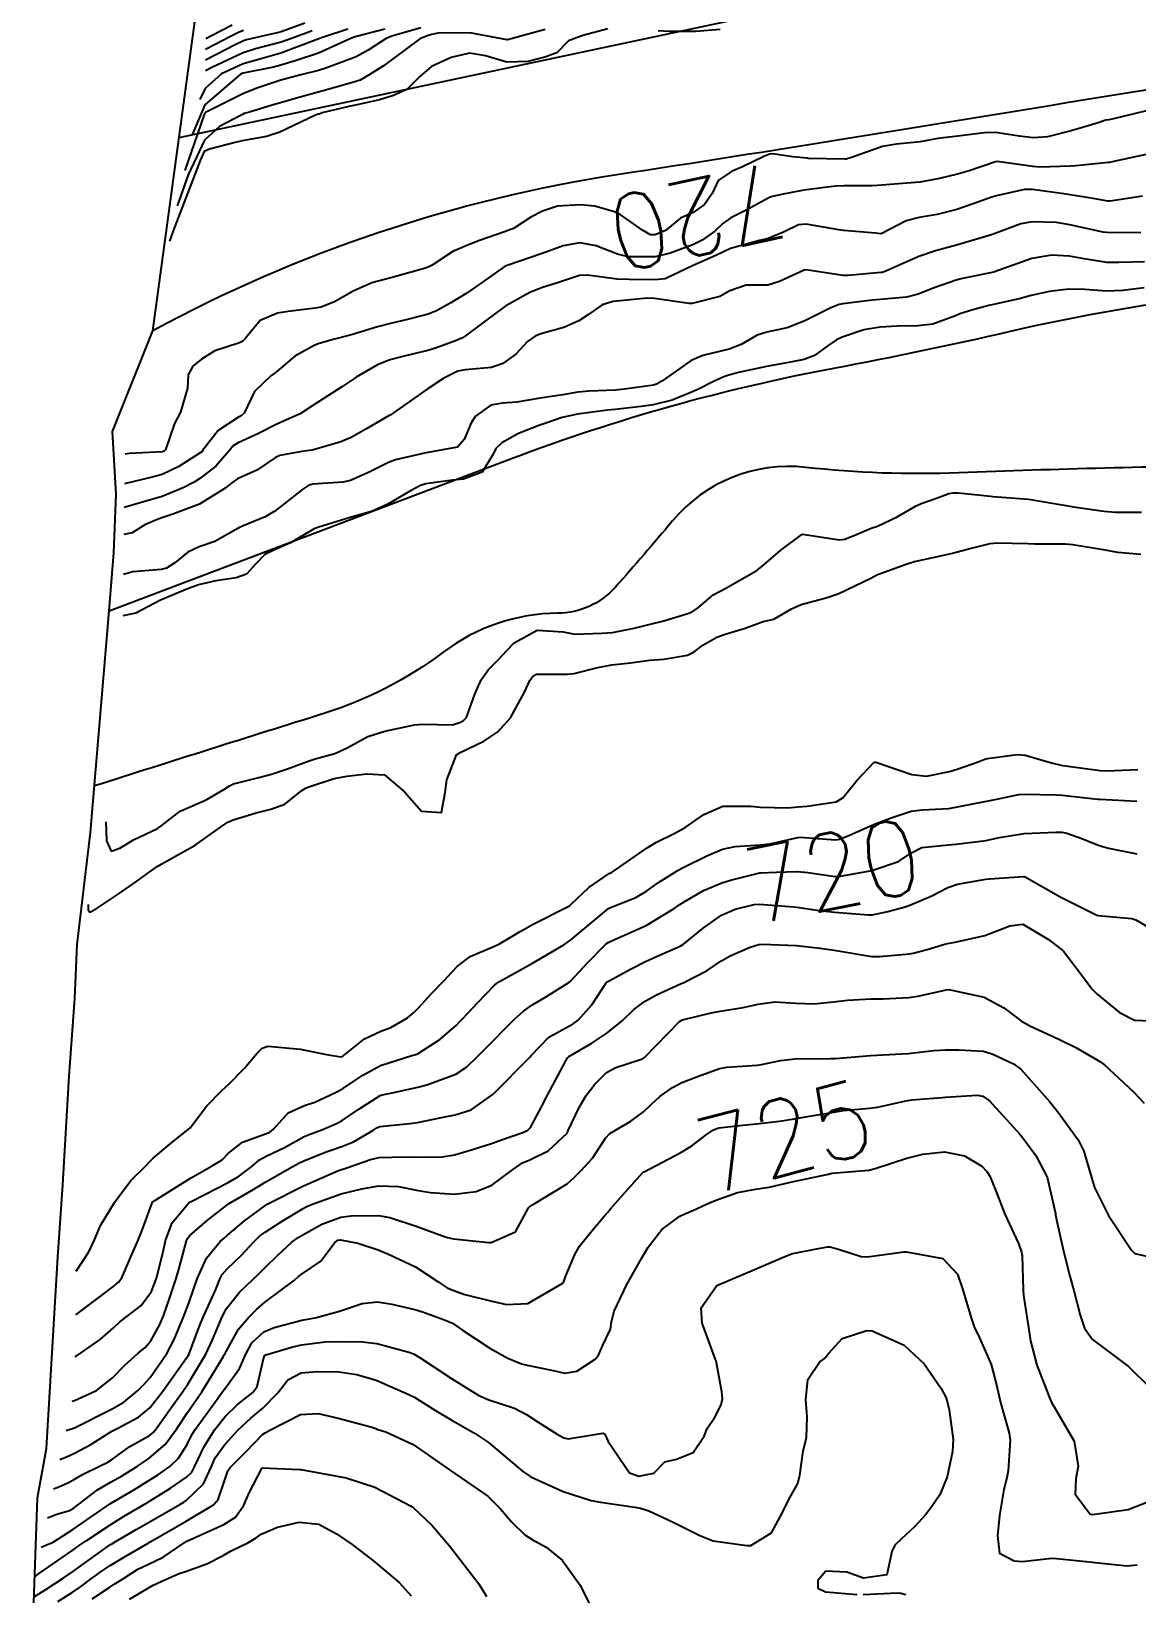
# Model space of a CAD drawing. Header units: metres. Extents: x 318500 to 325275, y 7408834 to 7428799.
# Drawn here: x 319957.4 to 320016.1, y 7412889 to 7412971.9 of the extents above; entities that cross this region are included whole.
import ezdxf
from ezdxf.enums import TextEntityAlignment as Align

# ---------------------------------------------------------------- set-up
doc = ezdxf.new("R2010")
doc.units = ezdxf.units.M
doc.header["$MEASUREMENT"] = 0
for name, color, linetype in [('Area', 45, 'Continuous'), ('Cotas', 45, 'Continuous'), ('Curvas de Nivel 1m', 11, 'Continuous'), ('Curvas de Nivel 5m', 15, 'Continuous'), ('Hidrografia', 140, 'Continuous'), ('Vias Secundárias', 230, 'Continuous')]:
    doc.layers.add(name, color=color, linetype=linetype)
doc.styles.add('Style-STANDARD', font='STANDARD.shx')

msp = doc.modelspace()

# ---------------------------------------------------------------- linework, layer by layer
at = {"layer": 'Area'}
msp.add_lwpolyline([(319957.38, 7412884.44), (319957.703, 7412894.05), (319958.183, 7412896.671), (319958.788, 7412906.848), (319959.049, 7412910.664), (319959.399, 7412916.442), (319959.696, 7412920.567), (319959.81, 7412923.437), (319960.53, 7412929.392), (319961.513, 7412941.153), (319961.757, 7412944.235), (319961.895, 7412947.357), (319961.693, 7412950.686), (319963.842, 7412956.038), (319968.152, 7412987.823)], dxfattribs=at)
at = {"layer": 'Curvas de Nivel 1m', "flags": 128}
for points, elevation in [([(319971.908, 7412972.375), (319970.654, 7412971.916), (319970.438, 7412971.858), (319969.5, 7412971.652), (319968.814, 7412971.493), (319968.648, 7412971.438), (319968.211, 7412971.232), (319966.64, 7412970.41)], 728), ([(319987.996, 7412972.077), (319986.663, 7412971.718), (319985.917, 7412971.431), (319985.289, 7412970.802), (319984.647, 7412970.563), (319983.774, 7412970.332), (319982.642, 7412970.305), (319981.501, 7412970.637), (319980.649, 7412970.786), (319979.673, 7412970.543), (319978.635, 7412970.076), (319978.01, 7412969.539), (319977.326, 7412968.843), (319976.615, 7412968.538), (319975.879, 7412968.299), (319974.607, 7412968.019), (319974.24, 7412967.951), (319972.833, 7412967.607), (319972.661, 7412967.547), (319972.599, 7412967.533), (319972.482, 7412967.495), (319970.584, 7412966.593), (319969.868, 7412966.36), (319968.577, 7412966.124), (319968.204, 7412966.037), (319966.837, 7412965.686), (319966.569, 7412965.551), (319966.359, 7412965.085), (319964.921, 7412961.349), (319964.72, 7412960.79)], 722), ([(319984.666, 7412972.03), (319982.674, 7412971.494), (319982.645, 7412971.496), (319980.664, 7412971.856), (319978.975, 7412971.845), (319978.654, 7412971.778), (319978.465, 7412971.721), (319978.019, 7412971.539), (319976.64, 7412970.512), (319976.094, 7412970.107), (319975.24, 7412969.574), (319974.853, 7412969.352), (319974.625, 7412969.27), (319973.318, 7412968.901), (319972.616, 7412968.71), (319971.34, 7412968.358), (319970.608, 7412968.147), (319970.219, 7412968.031), (319968.966, 7412967.656), (319968.689, 7412967.568), (319968.598, 7412967.526), (319967.374, 7412966.893), (319966.577, 7412966.168), (319965.706, 7412964.313), (319965.12, 7412962.67)], 723), ([(319978.071, 7412972.127), (319976.652, 7412971.714), (319976.53, 7412971.683), (319976.219, 7412971.564), (319975.279, 7412970.938), (319974.64, 7412970.594), (319973.016, 7412969.986), (319972.633, 7412969.862), (319971.693, 7412969.624), (319970.626, 7412969.341), (319969.354, 7412968.917), (319968.614, 7412968.624), (319966.731, 7412967.688), (319966.644, 7412967.645), (319966.599, 7412967.602), (319966.543, 7412967.473), (319965.53, 7412964.55)], 724), ([(319974.194, 7412972.05), (319972.843, 7412971.607), (319972.649, 7412971.537), (319972.519, 7412971.482), (319970.641, 7412970.774), (319969.761, 7412970.526), (319968.636, 7412970.211), (319967.478, 7412969.677), (319966.618, 7412968.906), (319966.34, 7412968.32)], 726), ([(319972.295, 7412971.976), (319971.393, 7412971.629), (319970.647, 7412971.374), (319969.282, 7412971.015), (319968.641, 7412970.805), (319966.964, 7412970.016), (319966.63, 7412969.84)], 727), ([(319968.655, 7412971.989), (319968.415, 7412971.902), (319967.962, 7412971.67), (319966.64, 7412970.98)], 729), ([(319993.962, 7412972.032), (319992.666, 7412971.938), (319991.241, 7412971.937), (319990.666, 7412971.975)], 722), ([(320016.611, 7412967.725), (320014.851, 7412967.293), (320014.603, 7412967.245), (320014.44, 7412967.215), (320013.982, 7412967.059), (320012.596, 7412966.664), (320011.343, 7412966.342), (320010.592, 7412966.276), (320009.863, 7412966.381), (320008.594, 7412966.571), (320008.005, 7412966.55), (320006.592, 7412966.379), (320005.518, 7412966.243), (320004.589, 7412966.066), (320003.329, 7412965.94), (320002.586, 7412965.825), (320000.936, 7412965.235), (320000.66, 7412965.158), (320000.579, 7412965.153), (319998.643, 7412965.195), (319998.579, 7412965.198), (319997.816, 7412965.271), (319996.736, 7412965.442), (319996.581, 7412965.417), (319996.292, 7412965.294), (319995.142, 7412964.741), (319994.568, 7412964.49), (319993.865, 7412964.023), (319993.532, 7412963.33), (319993.127, 7412962.748), (319992.535, 7412962.326), (319991.866, 7412962.014), (319991.07, 7412961.362), (319990.518, 7412961.126), (319990.272, 7412961.129), (319989.842, 7412961.38), (319988.533, 7412962.296), (319987.303, 7412962.648), (319986.54, 7412962.73), (319985.322, 7412962.655), (319984.534, 7412962.391), (319983.91, 7412962.079), (319982.994, 7412961.473), (319982.518, 7412961.284), (319981.178, 7412960.828), (319980.506, 7412960.557), (319979.766, 7412960.246), (319978.67, 7412959.527), (319978.489, 7412959.427), (319978.321, 7412959.366), (319976.483, 7412958.849), (319975.468, 7412958.582), (319974.476, 7412958.135), (319973.525, 7412957.594), (319972.778, 7412957.293), (319972.464, 7412957.232), (319971.027, 7412957.066), (319970.46, 7412956.964), (319969.528, 7412956.575), (319968.772, 7412955.657), (319968.614, 7412955.482), (319968.436, 7412955.401), (319967.135, 7412954.974), (319966.423, 7412954.529), (319965.955, 7412954.159), (319965.708, 7412953.701), (319965.686, 7412952.984), (319965.302, 7412951.706), (319964.99, 7412951.102), (319964.509, 7412949.718), (319964.439, 7412949.639), (319964.358, 7412949.614), (319962.573, 7412949.522), (319962.36, 7412949.49)], 721), ([(320016.388, 7412963.187), (320015.485, 7412963.036), (320014.672, 7412962.924), (320014.548, 7412962.924), (320013.775, 7412963.062), (320012.553, 7412963.262), (320012.347, 7412963.288), (320010.557, 7412963.537), (320010.118, 7412963.545), (320008.551, 7412963.183), (320008.509, 7412963.172), (320008.394, 7412963.132), (320007.044, 7412962.65), (320006.54, 7412962.485), (320005.489, 7412962.218), (320004.533, 7412962.056), (320003.841, 7412961.88), (320002.557, 7412961.209), (320002.52, 7412961.193), (320002.498, 7412961.189), (320002.218, 7412961.215), (320000.522, 7412961.361), (320000.381, 7412961.383), (319998.527, 7412961.706), (319998.128, 7412961.664), (319997.332, 7412961.278), (319996.516, 7412960.933), (319996.046, 7412960.828), (319994.511, 7412960.398), (319993.775, 7412960.06), (319992.501, 7412959.489), (319992.203, 7412959.344), (319991.05, 7412958.803), (319990.491, 7412958.749), (319989.129, 7412958.751), (319988.491, 7412958.774), (319986.922, 7412958.987), (319986.493, 7412958.964), (319985.334, 7412958.591), (319984.483, 7412958.323), (319983.863, 7412958.076), (319982.777, 7412957.475), (319982.587, 7412957.36), (319982.467, 7412957.275), (319981.439, 7412956.506), (319980.444, 7412955.76), (319980.281, 7412955.663), (319979.91, 7412955.508), (319978.84, 7412955.118), (319978.432, 7412954.991), (319977.263, 7412954.712), (319976.424, 7412954.489), (319975.759, 7412954.228), (319974.627, 7412953.578), (319974.503, 7412953.485), (319974.408, 7412953.407), (319973.869, 7412953.052), (319972.395, 7412952.104), (319971.654, 7412951.621), (319970.782, 7412951.236), (319970.381, 7412951.061), (319969.451, 7412950.572), (319968.366, 7412950.079), (319968.111, 7412949.917), (319967.894, 7412949.667), (319967.184, 7412948.841), (319966.337, 7412948.182), (319966.036, 7412947.993), (319965.487, 7412947.703), (319964.325, 7412947.231), (319963.159, 7412946.894), (319962.32, 7412946.64)], 719), ([(320016.311, 7412961.235), (320014.523, 7412961.254), (320014.298, 7412961.279), (320012.529, 7412961.67), (320011.831, 7412961.787), (320010.531, 7412961.828), (320009.93, 7412961.708), (320008.521, 7412961.188), (320008.477, 7412961.174), (320008.369, 7412961.132), (320006.514, 7412960.575), (320005.401, 7412960.282), (320004.508, 7412959.976), (320002.762, 7412959.206), (320002.573, 7412959.135), (320002.499, 7412959.124), (320000.761, 7412958.971), (320000.496, 7412958.976), (319998.639, 7412959.259), (319998.5, 7412959.274), (319998.429, 7412959.261), (319997.118, 7412958.653), (319996.488, 7412958.459), (319995.338, 7412958.456), (319994.483, 7412958.154), (319993.954, 7412957.849), (319992.472, 7412957.48), (319992.327, 7412957.487), (319990.476, 7412957.752), (319990.091, 7412957.76), (319988.473, 7412957.614), (319988.282, 7412957.592), (319987.696, 7412957.408), (319986.969, 7412956.908), (319986.457, 7412956.571), (319985.668, 7412956.216), (319984.446, 7412955.873), (319984.147, 7412955.752), (319983.736, 7412955.461), (319983.113, 7412954.786), (319982.422, 7412954.304), (319981.819, 7412954.086), (319980.417, 7412953.958), (319980.034, 7412953.887), (319979.283, 7412953.517), (319978.404, 7412952.927), (319976.442, 7412951.559), (319976.409, 7412951.541), (319976.39, 7412951.531), (319975.15, 7412950.801), (319974.372, 7412950.364), (319973.824, 7412950.132), (319972.362, 7412949.713), (319972.277, 7412949.695), (319971.742, 7412949.619), (319970.579, 7412949.414), (319970.355, 7412949.301), (319969.359, 7412948.636), (319968.338, 7412948.18), (319968.033, 7412947.966), (319967.678, 7412947.67), (319966.321, 7412946.817), (319964.894, 7412946.29), (319964.314, 7412946.095), (319964.036, 7412946), (319963.417, 7412945.729), (319962.739, 7412945.3), (319962.3, 7412945.21)], 718), ([(320016.507, 7412959.691), (320015.13, 7412959.664), (320014.506, 7412959.67), (320013.301, 7412959.861), (320012.509, 7412959.993), (320011.555, 7412960.044), (320010.508, 7412959.868), (320008.535, 7412959.164), (320008.5, 7412959.151), (320008.41, 7412959.131), (320006.831, 7412958.819), (320006.494, 7412958.729), (320005.337, 7412958.321), (320004.482, 7412957.979), (320003.853, 7412957.816), (320002.477, 7412957.698), (320002.034, 7412957.66), (320000.473, 7412957.466), (320000.283, 7412957.432), (319999.843, 7412957.246), (319998.918, 7412956.801), (319998.46, 7412956.569), (319997.529, 7412956.199), (319996.45, 7412955.963), (319995.937, 7412955.809), (319995.085, 7412955.31), (319994.437, 7412955.053), (319993.052, 7412954.716), (319992.431, 7412954.45), (319990.866, 7412953.363), (319990.589, 7412953.196), (319990.417, 7412953.146), (319988.877, 7412952.929), (319988.412, 7412952.885), (319986.996, 7412952.829), (319986.41, 7412952.767), (319985.618, 7412952.642), (319984.4, 7412952.452), (319983.174, 7412952.245), (319982.397, 7412952.189), (319981.793, 7412952.089), (319980.964, 7412951.494), (319980.734, 7412951.147), (319980.371, 7412950.257), (319980.024, 7412949.847), (319978.36, 7412949.556), (319978.34, 7412949.551), (319978.263, 7412949.531), (319976.725, 7412949.184), (319976.352, 7412949.042), (319975.368, 7412948.547), (319974.338, 7412948.087), (319973.929, 7412947.993), (319972.334, 7412947.89), (319972.114, 7412947.832), (319971.807, 7412947.618), (319970.318, 7412946.454), (319969.799, 7412946.161), (319968.59, 7412945.657), (319968.396, 7412945.572), (319968.308, 7412945.52), (319967.127, 7412944.849), (319966.293, 7412944.554), (319965.702, 7412944.285), (319965.002, 7412943.709), (319964.558, 7412943.434), (319964.275, 7412943.36), (319962.769, 7412943.239), (319962.27, 7412943.09)], 717), ([(320016.489, 7412958.32), (320015.35, 7412958.174), (320014.486, 7412958.133), (320013.331, 7412958.224), (320012.487, 7412958.244), (320011.446, 7412958.13), (320010.482, 7412957.912), (320009.849, 7412957.74), (320008.474, 7412957.425), (320008.237, 7412957.37), (320007.389, 7412957.146), (320006.695, 7412956.928), (320006.465, 7412956.833), (320005.251, 7412956.379), (320004.457, 7412956.293), (320003.371, 7412956.282), (320002.455, 7412956.233), (320001.595, 7412956.081), (320000.447, 7412955.699), (320000.138, 7412955.55), (319999.699, 7412955.247), (319998.967, 7412954.722), (319998.433, 7412954.516), (319997.498, 7412954.341), (319996.429, 7412954.146), (319994.936, 7412953.823), (319994.424, 7412953.676), (319994.154, 7412953.591), (319993.569, 7412953.329), (319992.817, 7412952.933), (319992.411, 7412952.761), (319991.412, 7412952.348), (319990.401, 7412952.096), (319989.765, 7412952.014), (319988.397, 7412951.861), (319987.982, 7412951.818), (319986.393, 7412951.612), (319985.58, 7412951.432), (319984.701, 7412951.13), (319984.384, 7412951.025), (319983.258, 7412950.585), (319982.369, 7412950.084), (319982.058, 7412949.79), (319981.915, 7412949.484), (319981.321, 7412948.519), (319980.34, 7412948.159), (319979.745, 7412948.103), (319978.336, 7412947.904), (319978.049, 7412947.819), (319977.525, 7412947.542), (319976.323, 7412946.823), (319975.444, 7412946.444), (319974.315, 7412946.125), (319972.644, 7412945.605), (319972.401, 7412945.517), (319972.308, 7412945.468), (319971.145, 7412944.779), (319970.292, 7412944.407), (319969.779, 7412944.154), (319969.308, 7412943.65), (319968.819, 7412943.107), (319968.269, 7412942.919), (319967.184, 7412942.759), (319966.263, 7412942.54), (319965.646, 7412942.312), (319964.25, 7412941.72), (319962.932, 7412941.044), (319962.24, 7412940.9)], 716), ([(319961.34, 7412929.96), (319961.382, 7412928.951), (319961.623, 7412928.398), (319962.078, 7412928.557), (319962.815, 7412929), (319964.089, 7412929.601), (319964.263, 7412929.717), (319965.283, 7412930.521), (319966.108, 7412930.872), (319966.674, 7412931.119), (319967.6, 7412931.668), (319967.913, 7412931.873), (319968.125, 7412931.963), (319969.462, 7412932.315), (319970.133, 7412932.48), (319970.991, 7412932.773), (319972.144, 7412933.198), (319972.458, 7412933.293), (319973.501, 7412933.59), (319974.153, 7412933.886), (319975.251, 7412934.477), (319976.162, 7412934.775), (319977.736, 7412935.107), (319978.166, 7412935.135), (319979.756, 7412935.097), (319980.167, 7412935.239), (319980.336, 7412935.33), (319980.489, 7412935.497), (319980.939, 7412936.742), (319981.27, 7412937.489), (319981.657, 7412938.036), (319982.217, 7412938.601), (319982.639, 7412939.058), (319983.028, 7412939.468), (319984.24, 7412940.137), (319985.63, 7412940.038), (319986.238, 7412939.923), (319987.678, 7412939.966), (319988.239, 7412940.012), (319989.393, 7412940.232), (319990.246, 7412940.455), (319990.972, 7412940.636), (319992.255, 7412941.02), (319992.481, 7412941.113), (319992.809, 7412941.335), (319993.588, 7412942.006), (319994.271, 7412942.371), (319995.908, 7412943.296), (319996.115, 7412943.46), (319996.285, 7412943.609), (319997.191, 7412944.382), (319998.309, 7412945.217), (319998.341, 7412945.228), (320000.305, 7412944.929), (320000.583, 7412944.959), (320001.242, 7412945.226), (320001.984, 7412945.546), (320002.317, 7412945.666), (320003.362, 7412946.157), (320004.333, 7412946.726), (320004.645, 7412946.868), (320005.501, 7412947.168), (320006.112, 7412947.393), (320006.343, 7412947.431), (320006.611, 7412947.425), (320008.341, 7412947.252), (320008.452, 7412947.239), (320010.34, 7412947.1), (320012.335, 7412946.75), (320012.723, 7412946.686), (320014.331, 7412946.46), (320014.967, 7412946.404), (320016.331, 7412946.395)], 716), ([(319960.4, 7412925.57), (319960.41, 7412925.282), (319960.494, 7412925.159), (319960.821, 7412925.333), (319962.046, 7412926.145), (319962.985, 7412926.802), (319964.068, 7412927.579), (319964.156, 7412927.632), (319964.322, 7412927.716), (319966.08, 7412928.713), (319967.422, 7412929.67), (319967.82, 7412929.939), (319968.096, 7412930.061), (319969.319, 7412930.43), (319970.105, 7412930.622), (319970.846, 7412930.892), (319971.751, 7412931.616), (319971.974, 7412931.76), (319972.123, 7412931.819), (319973.468, 7412932.252), (319974.132, 7412932.374), (319975.194, 7412932.51), (319976.133, 7412932.45), (319977.207, 7412931.544), (319978.105, 7412930.513), (319979.169, 7412930.449), (319979.369, 7412931.511), (319979.452, 7412932.188), (319979.964, 7412933.503), (319980.151, 7412933.64), (319981.413, 7412934.231), (319982.163, 7412934.74), (319982.829, 7412935.47), (319983.576, 7412936.844), (319983.853, 7412937.455), (319983.993, 7412937.663), (319984.205, 7412937.794), (319985.836, 7412937.795), (319986.206, 7412937.831), (319987.46, 7412938.158), (319988.213, 7412938.291), (319989.196, 7412938.404), (319990.217, 7412938.534), (319990.98, 7412938.597), (319992.222, 7412938.811), (319992.586, 7412938.975), (319993.048, 7412939.332), (319993.792, 7412939.769), (319994.239, 7412939.917), (319995.3, 7412940.248), (319996.249, 7412940.587), (319996.814, 7412940.719), (319997.754, 7412941.268), (319998.262, 7412941.491), (319999.65, 7412941.862), (320000.268, 7412942.083), (320001.961, 7412942.899), (320002.279, 7412943.064), (320002.624, 7412943.205), (320003.839, 7412943.635), (320004.289, 7412943.773), (320005.442, 7412944.02), (320006.296, 7412944.228), (320007.024, 7412944.424), (320008.304, 7412944.73), (320008.659, 7412944.771), (320010.305, 7412944.745), (320010.677, 7412944.724), (320012.304, 7412944.712), (320012.69, 7412944.688), (320014.301, 7412944.422), (320015.064, 7412944.273), (320016.297, 7412944.175)], 717), ([(319959.77, 7412906.09), (319960.44, 7412907.111), (319960.731, 7412907.756), (319961.049, 7412908.514), (319961.804, 7412909.74), (319961.83, 7412909.781), (319962.673, 7412910.9), (319963.492, 7412911.724), (319963.671, 7412911.904), (319963.855, 7412912.086), (319964.747, 7412912.826), (319965.824, 7412913.691), (319965.852, 7412913.719), (319965.881, 7412913.763), (319966.708, 7412914.868), (319967.487, 7412915.666), (319967.914, 7412916.058), (319968.712, 7412916.863), (319969.359, 7412917.646), (319969.639, 7412917.939), (319969.936, 7412918.036), (319971.678, 7412917.87), (319971.933, 7412917.824), (319973.06, 7412917.593), (319973.826, 7412917.479), (319973.929, 7412917.513), (319973.97, 7412917.539), (319974.02, 7412917.579), (319975.077, 7412918.435), (319975.949, 7412918.829), (319976.479, 7412919.025), (319977.364, 7412919.539), (319977.687, 7412919.811), (319977.969, 7412920.098), (319978.65, 7412920.85), (319979.284, 7412921.511), (319979.998, 7412922.268), (319980.69, 7412922.806), (319982.009, 7412923.369), (319982.251, 7412923.476), (319983.345, 7412924.135), (319984.026, 7412924.521), (319985.815, 7412925.423), (319985.964, 7412925.499), (319986.042, 7412925.568), (319986.995, 7412926.471), (319988.067, 7412927.201), (319988.197, 7412927.269), (319988.402, 7412927.395), (319990.088, 7412928.57), (319990.584, 7412928.871), (319991.563, 7412929.348), (319992.103, 7412929.656), (319993.101, 7412930.339), (319994.115, 7412930.776), (319995.602, 7412930.785), (319996.114, 7412930.734), (319997.55, 7412930.704), (319998.115, 7412930.743), (319998.585, 7412930.785), (320000.118, 7412931.02), (320000.48, 7412931.235), (320001.215, 7412932.143), (320002.149, 7412933.115), (320002.24, 7412933.117), (320004.139, 7412932.459), (320004.93, 7412932.38), (320006.142, 7412932.629), (320006.547, 7412932.751), (320007.673, 7412933.137), (320008.011, 7412933.274), (320008.153, 7412933.312), (320009.733, 7412933.529), (320010.156, 7412933.496), (320011.568, 7412933.086), (320012.148, 7412932.944), (320012.305, 7412932.92), (320014.144, 7412932.683), (320014.521, 7412932.667), (320016.146, 7412932.738)], 718), ([(319959.75, 7412903.77), (319961.765, 7412905.29), (319962.01, 7412905.495), (319962.187, 7412905.736), (319962.664, 7412906.854), (319963.054, 7412907.727), (319963.278, 7412908.255), (319963.795, 7412909.72), (319963.808, 7412909.743), (319963.83, 7412909.762), (319963.945, 7412909.832), (319965.843, 7412911.025), (319966.996, 7412911.673), (319967.513, 7412912.007), (319967.86, 7412912.354), (319968.592, 7412912.93), (319969.876, 7412913.405), (319970.045, 7412913.47), (319970.243, 7412913.635), (319971.017, 7412914.5), (319971.899, 7412914.883), (319972.438, 7412915.066), (319973.579, 7412915.585), (319973.912, 7412915.767), (319974.986, 7412916.503), (319975.924, 7412917.009), (319977.592, 7412917.535), (319977.855, 7412917.607), (319977.932, 7412917.641), (319979.069, 7412918.387), (319979.955, 7412919.155), (319980.124, 7412919.332), (319980.287, 7412919.497), (319981.102, 7412920.36), (319981.987, 7412921.274), (319982.095, 7412921.371), (319982.255, 7412921.476), (319984, 7412922.452), (319985.671, 7412923.425), (319986.023, 7412923.672), (319986.976, 7412924.465), (319988.039, 7412925.342), (319988.141, 7412925.398), (319989.488, 7412925.939), (319990.053, 7412926.27), (319990.695, 7412926.726), (319991.687, 7412927.346), (319991.927, 7412927.487), (319992.073, 7412927.567), (319993.264, 7412928.146), (319994.088, 7412928.493), (319994.756, 7412928.644), (319996.091, 7412928.723), (319996.597, 7412928.778), (319998.098, 7412929.125), (319998.22, 7412929.137), (320000.096, 7412928.997), (320000.31, 7412929.024), (320000.796, 7412929.23), (320002.106, 7412929.811), (320003.101, 7412930.186), (320004.113, 7412930.516), (320004.694, 7412930.595), (320006.115, 7412930.66), (320008.015, 7412931.027), (320008.119, 7412931.048), (320008.487, 7412931.124), (320009.833, 7412931.396), (320010.125, 7412931.426), (320011.815, 7412931.393), (320012.124, 7412931.365), (320014.02, 7412931.153), (320014.121, 7412931.148), (320016.089, 7412931.052)], 719), ([(319959.56, 7412899.18), (319959.685, 7412899.224), (319960.841, 7412899.753), (319961.7, 7412900.418), (319962.343, 7412901.101), (319963.051, 7412901.727), (319963.423, 7412902.024), (319963.73, 7412902.39), (319964.209, 7412903.247), (319964.403, 7412903.71), (319964.748, 7412904.693), (319965.079, 7412905.7), (319965.236, 7412906.24), (319965.618, 7412907.693), (319965.673, 7412907.82), (319965.804, 7412907.981), (319966.719, 7412908.774), (319967.83, 7412909.643), (319967.854, 7412909.66), (319969.103, 7412910.382), (319969.842, 7412910.828), (319971.235, 7412911.619), (319971.633, 7412911.834), (319971.855, 7412911.941), (319973.036, 7412912.419), (319973.867, 7412912.709), (319974.485, 7412912.96), (319975.523, 7412913.564), (319975.736, 7412913.707), (319975.883, 7412913.766), (319977.492, 7412913.93), (319977.887, 7412913.986), (319979.158, 7412914.244), (319979.893, 7412914.381), (319980.733, 7412914.656), (319981.91, 7412915.48), (319983.849, 7412917.451), (319983.888, 7412917.493), (319983.931, 7412917.541), (319984.87, 7412918.512), (319985.955, 7412919.114), (319986.157, 7412919.219), (319986.418, 7412919.415), (319987.148, 7412920.233), (319987.919, 7412921.401), (319987.95, 7412921.441), (319987.991, 7412921.474), (319989.234, 7412922.149), (319990.007, 7412922.533), (319990.582, 7412922.791), (319991.833, 7412923.343), (319992.021, 7412923.458), (319993.062, 7412924.298), (319994.037, 7412924.997), (319994.766, 7412925.309), (319995.775, 7412925.563), (319996.044, 7412925.586), (319997.869, 7412925.436), (319998.042, 7412925.416), (319999.226, 7412925.248), (320000.039, 7412925.151), (320001.835, 7412925.01), (320002.038, 7412925.018), (320002.86, 7412925.198), (320003.783, 7412925.445), (320004.045, 7412925.524), (320005.198, 7412926.024), (320006.06, 7412926.47), (320006.576, 7412926.638), (320008.067, 7412926.901), (320008.263, 7412926.931), (320010.069, 7412927.053), (320010.128, 7412927.04), (320012.053, 7412925.952), (320013.854, 7412925.053), (320013.976, 7412924.987), (320014.039, 7412924.969), (320015.828, 7412924.813), (320016.037, 7412924.749), (320016.668, 7412924.379)], 721), ([(319959.23, 7412897.63), (319959.67, 7412897.77), (319961.68, 7412898.78), (319962.288, 7412899.13), (319963.03, 7412899.727), (319963.361, 7412900.058), (319963.701, 7412900.445), (319964.581, 7412901.707), (319964.977, 7412902.456), (319965.483, 7412903.694), (319965.758, 7412904.446), (319966.185, 7412905.684), (319966.687, 7412906.776), (319967.417, 7412907.666), (319967.62, 7412907.846), (319967.805, 7412908.004), (319968.701, 7412908.767), (319969.829, 7412909.593), (319969.855, 7412909.614), (319969.905, 7412909.639), (319971.84, 7412910.623), (319973.704, 7412911.438), (319973.849, 7412911.486), (319973.918, 7412911.511), (319974.145, 7412911.577), (319975.402, 7412912.02), (319975.859, 7412912.132), (319977.239, 7412912.159), (319977.859, 7412912.139), (319979.206, 7412912.164), (319979.862, 7412912.272), (319980.809, 7412912.548), (319981.871, 7412912.877), (319982.305, 7412913.042), (319983.492, 7412913.456), (319983.757, 7412913.577), (319983.884, 7412913.721), (319984.493, 7412914.849), (319984.792, 7412915.437), (319985.761, 7412917.255), (319985.853, 7412917.421), (319985.89, 7412917.461), (319985.931, 7412917.491), (319987.154, 7412918.202), (319987.953, 7412918.73), (319988.754, 7412919.388), (319989.372, 7412919.976), (319989.976, 7412920.435), (319990.58, 7412920.762), (319991.858, 7412921.342), (319991.949, 7412921.382), (319991.991, 7412921.399), (319993.277, 7412922.051), (319994.008, 7412922.544), (319994.493, 7412922.833), (319995.56, 7412923.297), (319996.022, 7412923.444), (319996.192, 7412923.457), (319998.021, 7412923.378), (319999.279, 7412923.247), (320000.019, 7412923.144), (320000.133, 7412923.124), (320002.014, 7412922.808), (320002.425, 7412922.792), (320004.016, 7412922.946), (320004.215, 7412922.98), (320004.954, 7412923.171), (320005.763, 7412923.422), (320006.023, 7412923.498), (320006.439, 7412923.569), (320008.028, 7412923.916), (320009.352, 7412924.429), (320010.034, 7412924.511), (320011.405, 7412923.707), (320012.021, 7412923.225), (320012.106, 7412923.164), (320012.197, 7412923.077), (320012.812, 7412922.264), (320013.736, 7412921.054), (320013.986, 7412920.797), (320015.174, 7412919.83), (320015.966, 7412919.42), (320017.629, 7412919.339)], 722), ([(319958.9, 7412896.08), (319959.259, 7412896.216), (319959.649, 7412896.4), (319960.536, 7412896.878), (319961.668, 7412897.581), (319961.766, 7412897.641), (319961.947, 7412897.737), (319963.078, 7412898.324), (319963.681, 7412898.83), (319964.376, 7412899.71), (319965.719, 7412901.601), (319965.764, 7412901.689), (319966.297, 7412903.127), (319966.524, 7412903.678), (319967.164, 7412905.069), (319967.401, 7412905.666), (319967.524, 7412905.913), (319967.778, 7412906.202), (319968.52, 7412906.922), (319969.194, 7412907.646), (319969.505, 7412907.943), (319969.808, 7412908.163), (319970.707, 7412908.736), (319971.827, 7412909.416), (319971.952, 7412909.484), (319972.206, 7412909.604), (319973.836, 7412910.193), (319974.941, 7412910.467), (319975.841, 7412910.616), (319976.876, 7412910.58), (319977.839, 7412910.386), (319978.579, 7412910.26), (319979.837, 7412910.176), (319981.014, 7412910.312), (319981.842, 7412910.662), (319982.932, 7412911.464), (319983.475, 7412911.836), (319983.858, 7412912.003), (319984.825, 7412912.477), (319985.832, 7412913.421), (319985.852, 7412913.448), (319985.881, 7412913.519), (319986.5, 7412914.815), (319986.847, 7412915.411), (319987.304, 7412916.018), (319987.929, 7412916.635), (319988.418, 7412916.907), (319989.837, 7412917.372), (319989.941, 7412917.43), (319991.806, 7412919.342), (319991.896, 7412919.406), (319991.961, 7412919.432), (319993.492, 7412919.8), (319993.969, 7412919.902), (319995.179, 7412920.094), (319995.975, 7412920.272), (319996.867, 7412920.387), (319997.976, 7412920.316), (319998.935, 7412920.291), (319999.977, 7412920.4), (320000.73, 7412920.478), (320001.98, 7412920.544), (320002.628, 7412920.553), (320003.981, 7412920.613), (320004.466, 7412920.692), (320005.988, 7412921.035), (320006.101, 7412921.046), (320007.983, 7412920.64), (320009.023, 7412920.066), (320009.964, 7412919.369), (320010.44, 7412919.095), (320011.953, 7412918.409), (320012.847, 7412917.964), (320013.943, 7412917.331), (320014.119, 7412917.225), (320014.383, 7412917.043), (320015.919, 7412915.612), (320016.477, 7412915.014)], 723), ([(319958.57, 7412894.53), (319958.841, 7412894.637), (319959.318, 7412894.846), (319959.629, 7412895.008), (319960.104, 7412895.292), (319961.043, 7412895.749), (319961.445, 7412895.941), (319961.645, 7412896.072), (319962.619, 7412896.767), (319963.665, 7412897.365), (319963.861, 7412897.523), (319964.012, 7412897.715), (319964.786, 7412898.809), (319965.428, 7412899.694), (319965.696, 7412900.086), (319966.645, 7412901.676), (319966.992, 7412902.41), (319967.523, 7412903.663), (319967.754, 7412904.098), (319968.445, 7412904.971), (319969.149, 7412905.646), (319969.469, 7412905.949), (319969.779, 7412906.266), (319970.476, 7412906.943), (319971.21, 7412907.619), (319971.548, 7412907.87), (319971.806, 7412908.024), (319972.82, 7412908.59), (319973.821, 7412908.959), (319974.369, 7412909.028), (319975.822, 7412909.044), (319976.428, 7412908.944), (319977.814, 7412908.474), (319979.419, 7412907.892), (319979.804, 7412907.795), (319981.675, 7412907.608), (319981.802, 7412907.606), (319983.102, 7412908.169), (319983.787, 7412909.451), (319983.831, 7412909.505), (319983.993, 7412909.609), (319985.843, 7412910.721), (319986.209, 7412911.054), (319986.57, 7412911.413), (319987.188, 7412912.085), (319987.877, 7412913.142), (319988.106, 7412913.397), (319989.217, 7412914.053), (319989.898, 7412914.554), (319990.313, 7412914.955), (319990.769, 7412915.357), (319991.432, 7412915.833), (319991.921, 7412916.1), (319992.816, 7412916.442), (319993.933, 7412916.842), (319994.324, 7412916.924), (319995.936, 7412917.034), (319996.161, 7412917.063), (319997.164, 7412917.272), (319997.941, 7412917.364), (319999.807, 7412917.375), (319999.941, 7412917.375), (320000.086, 7412917.382), (320001.943, 7412917.533), (320002.289, 7412917.55), (320003.945, 7412917.646), (320005.314, 7412917.798), (320005.947, 7412917.848), (320006.645, 7412917.848), (320007.946, 7412917.764), (320008.442, 7412917.619), (320009.546, 7412917.106), (320009.936, 7412916.823), (320011.474, 7412915.084), (320011.902, 7412914.556), (320012.971, 7412913.064), (320013.269, 7412912.454), (320013.686, 7412911.053), (320013.852, 7412910.53), (320014.584, 7412909.039), (320015.803, 7412907.198), (320015.99, 7412907.018), (320017.796, 7412906.621)], 724), ([(319957.91, 7412891.43), (319958.001, 7412891.465), (319958.162, 7412891.527), (319958.541, 7412891.699), (319959.596, 7412892.371), (319961.59, 7412893.74), (319962.857, 7412894.492), (319963.629, 7412894.959), (319964.093, 7412895.254), (319964.731, 7412895.704), (319965.196, 7412896.147), (319965.658, 7412896.887), (319965.927, 7412897.425), (319966.086, 7412897.684), (319967.135, 7412899.118), (319967.518, 7412899.663), (319967.693, 7412899.891), (319968.442, 7412900.92), (319968.752, 7412901.65), (319969.09, 7412902.286), (319969.738, 7412902.859), (319970.282, 7412903.091), (319971.748, 7412903.484), (319971.854, 7412903.503), (319972.461, 7412903.599), (319973.754, 7412903.967), (319974.955, 7412904.371), (319975.759, 7412904.463), (319976.535, 7412904.326), (319977.755, 7412904.058), (319978.164, 7412903.934), (319979.33, 7412903.506), (319979.747, 7412903.315), (319980.279, 7412902.958), (319981.728, 7412901.996), (319982.696, 7412901.465), (319983.418, 7412901.157), (319983.715, 7412901.084), (319985.088, 7412900.806), (319985.709, 7412900.663), (319986.351, 7412900.773), (319987.333, 7412901.404), (319987.501, 7412901.624), (319987.731, 7412902.151), (319988.135, 7412903.003), (319988.194, 7412903.393), (319988.329, 7412903.961), (319989.009, 7412905.382), (319989.794, 7412906.766), (319990.148, 7412907.365), (319990.872, 7412908.296), (319991.825, 7412909.007), (319992.051, 7412909.113), (319992.552, 7412909.333), (319993.435, 7412909.725), (319993.839, 7412909.896), (319994.884, 7412910.265), (319995.847, 7412910.438), (319996.573, 7412910.555), (319997.854, 7412910.84), (319998.199, 7412910.912), (319999.71, 7412911.242), (319999.831, 7412911.27), (319999.86, 7412911.279), (319999.919, 7412911.297), (320001.862, 7412911.451), (320002.191, 7412911.533), (320003.869, 7412912.082), (320004.736, 7412912.307), (320005.873, 7412912.422), (320006.937, 7412912.21), (320007.865, 7412911.663), (320008.122, 7412911.385), (320008.288, 7412911.124), (320008.608, 7412910.359), (320009.087, 7412909.111), (320009.807, 7412907.557), (320009.964, 7412907.098), (320009.996, 7412906.9), (320010.047, 7412905.097), (320010.075, 7412904.797), (320010.333, 7412903.094), (320010.439, 7412902.393), (320010.788, 7412901.089), (320011.47, 7412899.314), (320011.576, 7412899.081), (320011.697, 7412898.885), (320012.764, 7412897.064), (320012.978, 7412895.732), (320012.853, 7412895.062), (320012.813, 7412894.243), (320013.621, 7412893.177), (320013.735, 7412893.162), (320015.624, 7412893.418), (320016.767, 7412893.87)], 726), ([(319957.58, 7412889.88), (319957.606, 7412889.889), (319957.773, 7412890.007), (319959.582, 7412891.264), (319959.877, 7412891.474), (319960.288, 7412891.76), (319961.599, 7412892.636), (319962.281, 7412893.055), (319963.424, 7412893.722), (319963.542, 7412893.789), (319963.612, 7412893.833), (319964.773, 7412894.553), (319965.632, 7412895.137), (319965.908, 7412895.413), (319966.054, 7412895.684), (319966.56, 7412896.773), (319967.126, 7412897.668), (319967.677, 7412898.372), (319968.329, 7412899.008), (319969.149, 7412899.645), (319969.373, 7412899.965), (319969.717, 7412901.437), (319969.773, 7412901.586), (319969.842, 7412901.638), (319971.271, 7412902.073), (319971.728, 7412902.174), (319972.994, 7412902.328), (319973.732, 7412902.355), (319974.966, 7412902.333), (319975.73, 7412902.252), (319977.497, 7412901.759), (319977.722, 7412901.673), (319977.978, 7412901.526), (319979.703, 7412900.385), (319981.143, 7412899.485), (319981.688, 7412899.249), (319983.034, 7412898.81), (319983.68, 7412898.476), (319984.295, 7412898.06), (319985.31, 7412897.425), (319985.667, 7412897.234), (319985.898, 7412897.186), (319987.292, 7412897.404), (319987.614, 7412897.458), (319987.671, 7412897.469), (319987.749, 7412897.476), (319987.857, 7412897.397), (319988.015, 7412897.044), (319989.153, 7412895.377), (319989.637, 7412895.193), (319990.443, 7412895.358), (319991.033, 7412895.965), (319991.651, 7412896.106), (319992.528, 7412896.461), (319993.12, 7412897.325), (319993.28, 7412897.72), (319993.685, 7412898.333), (319994.024, 7412898.986), (319994.084, 7412899.314), (319994.06, 7412899.671), (319993.747, 7412901.32), (319993.721, 7412901.402), (319993.013, 7412903.327), (319992.958, 7412904.132), (319993.78, 7412905.32), (319995.789, 7412906.174), (319997.397, 7412906.867), (319997.798, 7412907.016), (319997.993, 7412907.063), (319998.991, 7412907.248), (319999.662, 7412907.382), (319999.802, 7412907.376), (320000.298, 7412907.233), (320001.45, 7412906.869), (320001.796, 7412906.846), (320003.725, 7412907.107), (320003.799, 7412907.111), (320003.864, 7412907.114), (320005.796, 7412906.752), (320006.563, 7412905.924), (320006.836, 7412905.144), (320007.291, 7412903.603), (320007.459, 7412903.134), (320007.741, 7412902.538), (320008.353, 7412901.121), (320008.641, 7412900.047), (320008.849, 7412899.113), (320009.305, 7412897.476), (320009.359, 7412897.105), (320009.266, 7412895.486), (320009.191, 7412895.107), (320009.02, 7412894.496), (320008.805, 7412893.112), (320008.687, 7412892.03), (320008.793, 7412891.112), (320009.584, 7412890.701), (320010.015, 7412890.664), (320011.586, 7412890.835), (320011.831, 7412890.832), (320013.584, 7412890.641), (320014.032, 7412890.594), (320015.581, 7412890.437), (320016.114, 7412890.482)], 727), ([(319957.55, 7412888.81), (319958.156, 7412889.185), (319959.073, 7412889.777), (319959.565, 7412890.123), (319960.52, 7412890.812), (319961.587, 7412891.559), (319961.698, 7412891.629), (319961.884, 7412891.737), (319962.958, 7412892.365), (319963.6, 7412892.733), (319965.274, 7412893.695), (319965.482, 7412893.822), (319965.613, 7412893.908), (319966.521, 7412894.782), (319966.936, 7412895.671), (319967.151, 7412896.164), (319967.658, 7412896.887), (319968.029, 7412897.292), (319968.369, 7412897.653), (319969.042, 7412898.281), (319969.682, 7412898.805), (319970.47, 7412899.628), (319971.002, 7412900.319), (319971.706, 7412900.678), (319972.556, 7412900.748), (319973.707, 7412900.741), (319974.674, 7412900.602), (319975.701, 7412900.293), (319977.432, 7412899.534), (319977.606, 7412899.448), (319977.689, 7412899.403), (319978.85, 7412898.681), (319979.677, 7412898.185), (319980.918, 7412897.488), (319981.663, 7412896.984), (319983.483, 7412895.452), (319983.638, 7412895.333), (319983.913, 7412895.169), (319985.624, 7412894.377), (319987.115, 7412893.908), (319987.616, 7412893.817), (319989.435, 7412893.55), (319989.612, 7412893.515), (319989.732, 7412893.489), (319990.168, 7412893.362), (319991.163, 7412892.896), (319991.61, 7412892.686), (319992.883, 7412892.045), (319993.597, 7412891.769), (319995.38, 7412891.506), (319995.593, 7412891.521), (319996.688, 7412892.19), (319997.275, 7412893.265), (319997.627, 7412893.991), (319998.082, 7412894.809), (319998.189, 7412895.255), (319998.381, 7412896.531), (319998.546, 7412897.251), (319998.583, 7412898.355), (319998.511, 7412899.252), (319998.628, 7412900.334), (319999.248, 7412901.245), (319999.511, 7412901.454), (319999.727, 7412901.724), (320000.452, 7412902.517), (320001.746, 7412902.941), (320002.038, 7412902.913), (320003.735, 7412902.147), (320004.794, 7412901.169), (320005.707, 7412899.86), (320005.943, 7412899.397), (320006.022, 7412899.155), (320006.123, 7412898.724), (320006.334, 7412897.15), (320006.298, 7412896.513), (320006.012, 7412895.154), (320005.631, 7412894.21), (320005.207, 7412893.581), (320004.89, 7412893.167), (320004.277, 7412892.507), (320003.6, 7412891.877), (320003.248, 7412891.532), (320003.076, 7412891.188), (320002.814, 7412889.949), (320001.569, 7412889.778), (320000.691, 7412890.106), (319999.574, 7412890.156), (319999.155, 7412889.655), (319999.144, 7412889.244), (319999.558, 7412889.047), (320001.248, 7412888.906)], 728), ([(319958.788, 7412888.535), (319959.549, 7412889.02), (319959.993, 7412889.324), (319960.586, 7412889.755), (319961.146, 7412890.166), (319961.571, 7412890.452), (319962.372, 7412890.938), (319963.589, 7412891.635), (319963.643, 7412891.666), (319963.734, 7412891.718), (319965.601, 7412892.807), (319967.057, 7412893.668), (319967.313, 7412893.966), (319967.628, 7412894.891), (319967.816, 7412895.48), (319967.944, 7412895.657), (319968.8, 7412896.502), (319969.667, 7412897.41), (319969.799, 7412897.507), (319970.058, 7412897.634), (319971.679, 7412898.47), (319972.614, 7412898.531), (319973.677, 7412898.282), (319975.411, 7412897.824), (319975.672, 7412897.728), (319975.791, 7412897.678), (319976.205, 7412897.552), (319977.66, 7412896.885), (319979.64, 7412895.5), (319981.62, 7412894.126), (319982.307, 7412893.47), (319982.9, 7412892.758), (319983.596, 7412892.084), (319983.987, 7412891.837), (319984.728, 7412891.433), (319985.58, 7412890.731), (319986.531, 7412889.41), (319987.53, 7412887.4)], 729), ([(319962.603, 7412888.67), (319963.553, 7412889.231), (319963.86, 7412889.411), (319964.511, 7412889.706), (319965.236, 7412890.024), (319965.567, 7412890.14), (319966.706, 7412890.54), (319967.58, 7412890.991), (319968.003, 7412891.237), (319968.881, 7412891.647), (319969.319, 7412891.916), (319969.595, 7412892.108), (319970.46, 7412892.488), (319971.601, 7412892.749), (319972.652, 7412892.646), (319973.596, 7412892.142), (319974.417, 7412891.572), (319975.577, 7412890.681), (319976.923, 7412889.54), (319977.55, 7412888.833)], 731), ([(320001.557, 7412888.912), (320003.377, 7412889.002), (320003.558, 7412888.985), (320003.821, 7412888.914)], 728)]:
    msp.add_lwpolyline(points, dxfattribs=dict(at, elevation=elevation))
at = {"layer": 'Curvas de Nivel 5m', "flags": 128}
for points, elevation in [([(319976.164, 7412972.058), (319974.651, 7412971.672), (319974.582, 7412971.65), (319974.395, 7412971.584), (319972.642, 7412970.789), (319971.391, 7412970.382), (319970.635, 7412970.136), (319970.245, 7412970.033), (319968.631, 7412969.715), (319968.497, 7412969.662), (319966.605, 7412968.042), (319965.93, 7412966.44)], 725), ([(319968.054, 7412972.274), (319966.92, 7412971.686), (319966.65, 7412971.54)], 730), ([(320016.584, 7412965.397), (320014.939, 7412965.045), (320014.648, 7412964.98), (320014.579, 7412964.969), (320012.851, 7412964.801), (320012.576, 7412964.784), (320010.937, 7412964.734), (320010.575, 7412964.758), (320008.683, 7412965.024), (320008.578, 7412965.016), (320007.182, 7412964.539), (320006.568, 7412964.351), (320005.615, 7412964.119), (320004.561, 7412963.935), (320003.878, 7412963.873), (320002.558, 7412963.766), (320002.045, 7412963.731), (320000.557, 7412963.726), (320000.093, 7412963.709), (319998.554, 7412963.525), (319998.325, 7412963.492), (319997.228, 7412963.28), (319996.678, 7412963.158), (319996.547, 7412963.102), (319995.386, 7412962.459), (319994.531, 7412962.042), (319994.111, 7412961.739), (319993.676, 7412961.328), (319993.01, 7412960.84), (319992.513, 7412960.602), (319991.311, 7412960.161), (319990.506, 7412959.967), (319989.076, 7412959.962), (319988.507, 7412960.106), (319987.371, 7412960.552), (319986.513, 7412960.709), (319985.628, 7412960.55), (319984.507, 7412960.142), (319982.607, 7412959.478), (319982.527, 7412959.452), (319982.499, 7412959.433), (319981.351, 7412958.622), (319980.475, 7412958.014), (319979.657, 7412957.512), (319978.898, 7412957.089), (319978.461, 7412956.918), (319977.365, 7412956.638), (319976.453, 7412956.428), (319975.772, 7412956.245), (319974.444, 7412955.843), (319974.24, 7412955.786), (319973.488, 7412955.594), (319972.675, 7412955.368), (319972.435, 7412955.279), (319971.373, 7412954.679), (319970.414, 7412953.876), (319970.285, 7412953.768), (319970.096, 7412953.643), (319969.244, 7412952.809), (319968.678, 7412951.657), (319968.535, 7412951.512), (319968.387, 7412951.439), (319967.306, 7412950.746), (319966.492, 7412949.688), (319966.435, 7412949.613), (319966.358, 7412949.554), (319965.224, 7412948.83), (319964.34, 7412948.41), (319963.803, 7412948.261), (319962.33, 7412947.91)], 720), ([(319959.72, 7412901.54), (319960.041, 7412901.765), (319961.032, 7412902.449), (319961.74, 7412903.073), (319962.086, 7412903.395), (319962.532, 7412903.732), (319963.213, 7412904.267), (319963.763, 7412905.005), (319964.03, 7412905.716), (319964.381, 7412907.121), (319964.514, 7412907.709), (319964.869, 7412908.649), (319965.728, 7412909.692), (319965.831, 7412909.763), (319965.987, 7412909.843), (319967.841, 7412910.788), (319968.392, 7412911.107), (319969.088, 7412911.648), (319969.504, 7412911.995), (319969.858, 7412912.187), (319970.831, 7412912.66), (319971.874, 7412913.23), (319972.134, 7412913.349), (319972.811, 7412913.596), (319973.557, 7412913.913), (319973.888, 7412914.092), (319974.785, 7412914.683), (319975.908, 7412915.416), (319976.009, 7412915.458), (319976.551, 7412915.55), (319977.913, 7412915.857), (319978.381, 7412915.99), (319979.92, 7412916.546), (319980.496, 7412916.923), (319981.083, 7412917.488), (319981.502, 7412917.919), (319981.943, 7412918.364), (319982.5, 7412918.923), (319983.041, 7412919.464), (319983.52, 7412919.903), (319983.971, 7412920.212), (319984.746, 7412920.671), (319985.924, 7412921.421), (319985.991, 7412921.48), (319986.939, 7412922.478), (319987.839, 7412923.402), (319987.935, 7412923.487), (319988.021, 7412923.547), (319988.287, 7412923.661), (319990.031, 7412924.454), (319991.53, 7412925.348), (319991.831, 7412925.555), (319992.045, 7412925.702), (319993.088, 7412926.297), (319994.061, 7412926.72), (319994.519, 7412926.858), (319996.069, 7412927.235), (319996.12, 7412927.239), (319996.953, 7412927.277), (319998.01, 7412927.322), (319998.071, 7412927.323), (319998.625, 7412927.254), (320000.067, 7412927.057), (320000.249, 7412927.056), (320001.232, 7412927.223), (320001.928, 7412927.356), (320002.073, 7412927.388), (320003.43, 7412927.839), (320004.086, 7412928.28), (320004.678, 7412928.587), (320006.094, 7412928.732), (320006.487, 7412928.761), (320008.098, 7412928.965), (320008.237, 7412928.988), (320008.801, 7412929.119), (320010.102, 7412929.336), (320011.782, 7412929.405), (320012.103, 7412929.396), (320012.373, 7412929.346), (320013.172, 7412929.064), (320014.095, 7412928.687), (320014.581, 7412928.554), (320016.089, 7412928.255)], 720), ([(319958.24, 7412892.98), (319958.421, 7412893.051), (319958.735, 7412893.173), (319959.406, 7412893.375), (319959.607, 7412893.479), (319959.977, 7412893.764), (319960.896, 7412894.476), (319961.627, 7412894.895), (319962.176, 7412895.19), (319963.014, 7412895.726), (319963.389, 7412895.977), (319963.646, 7412896.148), (319964.484, 7412896.882), (319965.087, 7412897.699), (319965.679, 7412898.579), (319966.433, 7412899.679), (319967.551, 7412901.496), (319967.649, 7412901.661), (319967.671, 7412901.71), (319967.723, 7412901.827), (319968.388, 7412903.006), (319968.928, 7412903.648), (319969.341, 7412904.057), (319969.758, 7412904.43), (319971.354, 7412905.616), (319971.58, 7412905.806), (319971.775, 7412905.948), (319972.757, 7412906.624), (319973.492, 7412907.585), (319973.657, 7412907.727), (319973.803, 7412907.755), (319974.722, 7412907.571), (319975.795, 7412907.212), (319976.35, 7412906.993), (319977.782, 7412906.311), (319978.988, 7412905.512), (319979.467, 7412905.204), (319979.766, 7412905.071), (319980.406, 7412904.851), (319981.76, 7412904.513), (319982.614, 7412904.323), (319983.759, 7412904.366), (319985.57, 7412905.423), (319985.661, 7412905.533), (319985.776, 7412905.831), (319986.238, 7412906.971), (319986.497, 7412907.413), (319987.077, 7412908.142), (319987.824, 7412909.017), (319988.002, 7412909.223), (319988.148, 7412909.395), (319988.935, 7412910.292), (319989.859, 7412911.329), (319989.882, 7412911.347), (319989.921, 7412911.369), (319991.87, 7412912.388), (319992.466, 7412912.742), (319993.22, 7412913.327), (319993.608, 7412913.599), (319993.886, 7412913.692), (319995.329, 7412913.858), (319995.889, 7412913.909), (319997.118, 7412914.045), (319997.894, 7412914.182), (319998.809, 7412914.338), (319999.899, 7412914.519), (320000.513, 7412914.619), (320001.903, 7412914.748), (320002.318, 7412914.79), (320003.91, 7412915.153), (320003.934, 7412915.155), (320004.147, 7412915.178), (320005.758, 7412915.316), (320005.913, 7412915.331), (320007.62, 7412915.429), (320007.914, 7412915.374), (320008.271, 7412915.125), (320009.884, 7412913.361), (320010.094, 7412913.098), (320010.736, 7412912.227), (320011.338, 7412911.085), (320011.77, 7412909.142), (320011.781, 7412909.08), (320011.826, 7412908.815), (320012.21, 7412907.074), (320012.538, 7412905.82), (320012.741, 7412905.066), (320013.08, 7412903.741), (320013.32, 7412903.056), (320013.741, 7412902.455), (320015.646, 7412901.021), (320015.683, 7412900.984), (320015.719, 7412900.947), (320016.69, 7412899.99)], 725), ([(319960.612, 7412888.686), (319961.554, 7412889.309), (319961.82, 7412889.473), (319962.226, 7412889.733), (319963.043, 7412890.25), (319963.572, 7412890.51), (319964.384, 7412890.902), (319965.559, 7412891.69), (319965.59, 7412891.711), (319965.639, 7412891.737), (319967.6, 7412892.636), (319968.23, 7412893.027), (319968.664, 7412893.649), (319968.956, 7412894.311), (319969.64, 7412895.64), (319971.639, 7412895.554), (319971.698, 7412895.55), (319973.634, 7412895.201), (319974.104, 7412895.105), (319975.626, 7412894.616), (319977.525, 7412893.618), (319977.61, 7412893.563), (319977.656, 7412893.529), (319978.672, 7412892.585), (319979.59, 7412891.5), (319981.145, 7412889.484), (319981.55, 7412888.806)], 730)]:
    msp.add_lwpolyline(points, dxfattribs=dict(at, elevation=elevation))
at = {"layer": 'Hidrografia'}
for points in [[(319961.513, 7412941.153), (319982.889, 7412949.25, -0.044291), (320000, 7412954.051, 0.010501), (320009.377, 7412956.01, -0.055842), (320032.26, 7412958.664, 0.022199), (320050.507, 7412959.546, -0.066252), (320065.146, 7412958.965, 0.025803), (320087.032, 7412956.319, 0.034262), (320106.963, 7412956.313, 0.004407)], [(320117.397, 7412948.193, -0.023375), (320102.682, 7412946.429, -0.063811), (320088.348, 7412947.217, 0.038154), (320079.103, 7412948.201, 0.014907), (320072.334, 7412948.201, -0.110462), (320064.192, 7412949.769, 0.063212), (320053.784, 7412952.807, 0.066165), (320049.958, 7412952.905, 0.032814), (320038.661, 7412950.941, -0.056784), (320022.157, 7412948.879, 0.007171), (320006.641, 7412948.488, -0.037835), (319998.499, 7412948.782, 0.252582), (319991.427, 7412945.932, -0.009297), (319988.386, 7412942.404, -0.211556), (319985.345, 7412941.033, 0.161923), (319979.253, 7412938.961, -0.08663), (319972.969, 7412935.721, 0.001381), (319960.736, 7412931.856, 6.425886)]]:
    msp.add_lwpolyline(points, format="xyb", dxfattribs=at)
at = {"layer": 'Vias Secundárias'}
for points in [[(319982.829, 7413240.38), (320013.925, 7413168.383), (320027.293, 7413138.806, 0.029129), (320039.535, 7413115.449, 0.056552), (320051.485, 7413099.858, 0.021719), (320067.965, 7413084.182, -0.01454), (320082.271, 7413070.96, -0.078931), (320097.966, 7413049.797, -0.132503), (320103.001, 7413026.973, -0.067385), (320100.019, 7413010.67, -0.10673), (320089.025, 7412991.825, -0.133915), (320065.117, 7412976.71, -0.05022), (320041.574, 7412972.007, 0.017076), (320013.008, 7412968.245, -0.003162), (319988.484, 7412964.318, 0.086065), (319963.842, 7412956.038, -5.417723)], [(319965.234, 7412966.301), (320010.459, 7412975.911, -0.02722), (320049.713, 7412982.042, 0.109879), (320073.412, 7412989.88, 0.136329), (320092.767, 7413010.182, 0.250418), (320092.76, 7413044.75, 0.074788), (320078.164, 7413064.345, 0.014089), (320055.55, 7413085.542, -0.051992), (320041.56, 7413100.802, -0.049685), (320021.932, 7413133.635), (319993.355, 7413193.741), (319981.918, 7413216.753)]]:
    msp.add_lwpolyline(points, format="xyb", dxfattribs=at)

# ---------------------------------------------------------------- texts
at = {"layer": 'Cotas', "style": 'Style-STANDARD'}
for s, rotation, p in [('720', 192.44653, (319992.727, 7412962.063, 720)), ('720', 11.35989, (319999.931, 7412927.36, 720)), ('725', 14.78493, (319997.371, 7412913.245, 725))]:
    msp.add_text(s, height=4, rotation=rotation, dxfattribs=at).set_placement(p, align=Align.MIDDLE_CENTER)

doc.saveas('drawing.dxf')
